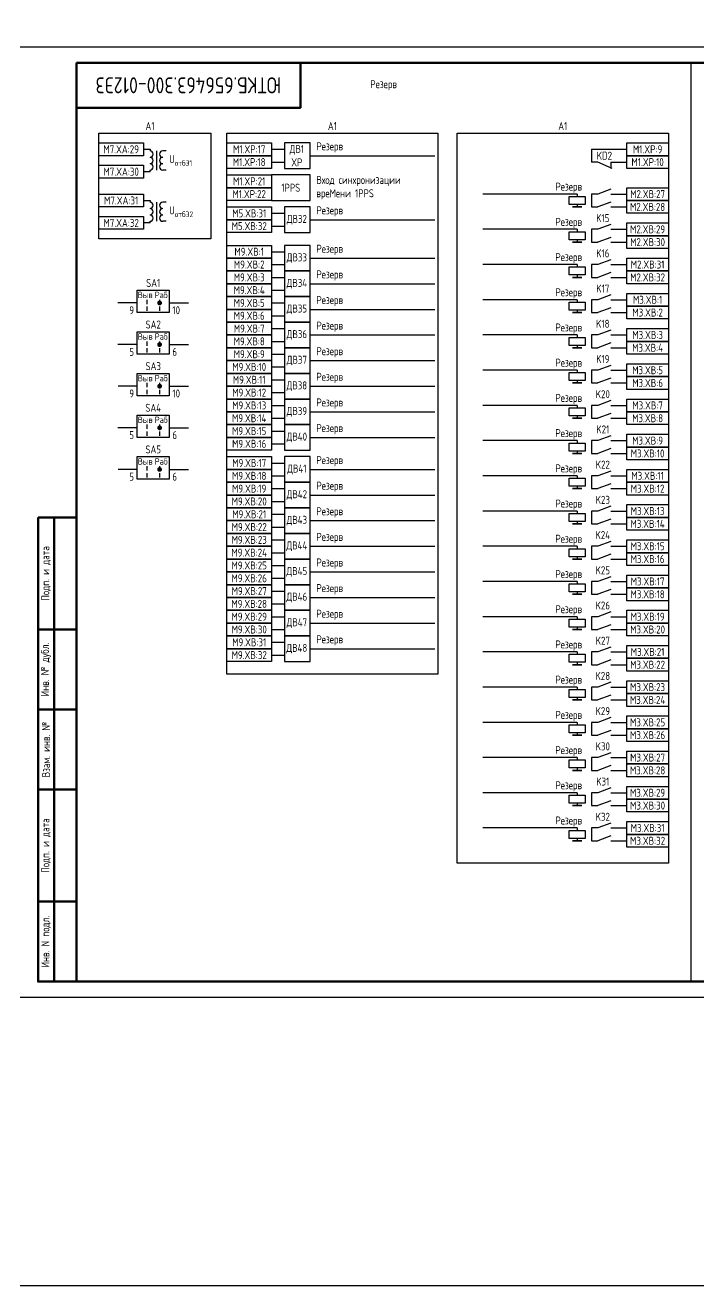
# Model space of a CAD drawing. Header units: millimetres. Extents: x -863 to 2619, y -90 to 586.
# Drawn here: x 1264 to 1474.5, y -90 to 303.8 of the extents above; entities that cross this region are included whole.
import ezdxf

# ---------------------------------------------------------------- set-up
doc = ezdxf.new("R2010")
doc.units = ezdxf.units.MM
doc.styles.add('Gost_type_A', font='GOST_0.TTF')

# ---------------------------------------------------------------- blocks, each defined once
blk = doc.blocks.new('Формат_А3')
blk.add_lwpolyline([(-420, 297), (0, 297), (0, 0), (-420, 0)], close=True)
at = {"lineweight": 50}
blk.add_lwpolyline([(-400, 292), (-5, 292), (-5, 5), (-400, 5)], close=True, dxfattribs=at)
blk = doc.blocks.new('Штамп левый нижний')
at = {"lineweight": 50}
for points in [[(-12, 145), (-7, 145), (-7, 110), (-12, 110)], [(-7, 145), (0, 145), (0, 110), (-7, 110)], [(-12, 110), (-7, 110), (-7, 85), (-12, 85)], [(-7, 110), (0, 110), (0, 85), (-7, 85)], [(-12, 85), (-7, 85), (-7, 60), (-12, 60)], [(-7, 85), (0, 85), (0, 60), (-7, 60)], [(-12, 60), (-7, 60), (-7, 25), (-12, 25)], [(-7, 60), (0, 60), (0, 25), (-7, 25)], [(-12, 25), (-7, 25), (-7, 0), (-12, 0)], [(-7, 25), (0, 25), (0, 0), (-7, 0)]]:
    blk.add_lwpolyline(points, close=True, dxfattribs=at)
at = {"char_height": 2.5, "attachment_point": 5, "rotation": 90, "style": 'Gost_type_A'}
for s, insert, width in [('Подп. и дата', (-9.5, 127.5), 35), ('Инв. № дубл.', (-9.5, 97.5), 25), ('Взам. инв. №', (-9.5, 72.5), 25), ('Подп. и дата', (-9.5, 42.5), 35), ('Инв. N подл.', (-9.5, 12.5), 25)]:
    blk.add_mtext(s, dxfattribs=dict(at, insert=insert, width=width))
blk = doc.blocks.new('Штамп угловой верхний')
at = {"lineweight": 50}
blk.add_lwpolyline([(0, 0), (70, 0), (70, -14), (0, -14)], close=True, dxfattribs=at)
blk = doc.blocks.new('POINT')
at = {"const_width": 0.75}
blk.add_lwpolyline([(-0.375, 0, 1), (0.375, 0, 1)], format="xyb", close=True, dxfattribs=at)
blk = doc.blocks.new('Переключатель_положение')
for p, q in [((2, 1), (2, -0.34)), ((2, -1.14), (2, -2.49))]:
    blk.add_line(p, q)

msp = doc.modelspace()

# ---------------------------------------------------------------- linework, layer by layer
for p, q in [((1472, 292), (1472, 5)), ((1341, 265), (1345, 265)), ((1441, 265), (1441, 261)), ((1341, 261), (1345, 261)), ((1353, 263), (1392, 263)), ((1447, 261), (1447, 259)), ((1436.5, 251), (1407, 251)), ((1436.5, 251), (1436.5, 250.25)), ((1341, 245), (1345, 245)), ((1436.5, 247.75), (1436.5, 247)), ((1341, 241), (1345, 241)), ((1353, 243), (1392, 243)), ((1436.5, 240), (1407, 240)), ((1436.5, 240), (1436.5, 239.25)), ((1436.5, 236.75), (1436.5, 236)), ((1341, 233), (1345, 233)), ((1341, 229), (1345, 229)), ((1353, 231), (1392, 231)), ((1436.5, 229), (1407, 229)), ((1436.5, 229), (1436.5, 228.25)), ((1341, 225), (1345, 225)), ((1436.5, 225.75), (1436.5, 225)), ((1341, 221), (1345, 221)), ((1353, 223), (1392, 223)), ((1341, 217), (1345, 217)), ((1436.5, 218), (1407, 218)), ((1436.5, 218), (1436.5, 217.25)), ((1341, 213), (1345, 213)), ((1353, 215), (1392, 215)), ((1436.5, 214.75), (1436.5, 214)), ((1341, 209), (1345, 209)), ((1341, 205), (1345, 205)), ((1353, 207), (1392, 207)), ((1436.5, 207), (1407, 207)), ((1436.5, 207), (1436.5, 206.25)), ((1341, 201), (1345, 201)), ((1436.5, 203.75), (1436.5, 203)), ((1341, 197), (1345, 197)), ((1353, 199), (1392, 199)), ((1341, 193), (1345, 193)), ((1436.5, 196), (1407, 196)), ((1436.5, 196), (1436.5, 195.25)), ((1353, 191), (1392, 191)), ((1436.5, 192.75), (1436.5, 192)), ((1341, 189), (1345, 189)), ((1341, 185), (1345, 185)), ((1353, 183), (1392, 183)), ((1436.5, 185), (1407, 185)), ((1436.5, 185), (1436.5, 184.25)), ((1436.5, 181.75), (1436.5, 181)), ((1341, 181), (1345, 181)), ((1341, 177), (1345, 177)), ((1353, 175), (1392, 175)), ((1436.5, 174), (1407, 174)), ((1436.5, 174), (1436.5, 173.25)), ((1341, 173), (1345, 173)), ((1436.5, 170.75), (1436.5, 170)), ((1341, 167), (1345, 167)), ((1341, 163), (1345, 163)), ((1353, 165), (1392, 165)), ((1436.5, 163), (1407, 163)), ((1436.5, 163), (1436.5, 162.25)), ((1341, 159), (1345, 159)), ((1436.5, 159.75), (1436.5, 159)), ((1341, 155), (1345, 155)), ((1353, 157), (1392, 157)), ((1341, 151), (1345, 151)), ((1436.5, 152), (1407, 152)), ((1436.5, 152), (1436.5, 151.25)), ((1341, 147), (1345, 147)), ((1353, 149), (1392, 149)), ((1436.5, 148.75), (1436.5, 148)), ((1341, 143), (1345, 143)), ((1341, 139), (1345, 139)), ((1353, 141), (1392, 141)), ((1436.5, 141), (1407, 141)), ((1436.5, 141), (1436.5, 140.25)), ((1341, 135), (1345, 135)), ((1436.5, 137.75), (1436.5, 137)), ((1341, 131), (1345, 131)), ((1353, 133), (1392, 133)), ((1436.5, 130), (1407, 130)), ((1436.5, 130), (1436.5, 129.25)), ((1341, 127), (1345, 127)), ((1436.5, 126.75), (1436.5, 126)), ((1341, 123), (1345, 123)), ((1353, 125), (1392, 125)), ((1341, 119), (1345, 119)), ((1436.5, 119), (1407, 119)), ((1436.5, 119), (1436.5, 118.25)), ((1341, 115), (1345, 115)), ((1353, 117), (1392, 117)), ((1436.5, 115.75), (1436.5, 115)), ((1341, 111), (1345, 111)), ((1341, 107), (1345, 107)), ((1353, 109), (1392, 109)), ((1436.5, 108), (1407, 108)), ((1436.5, 108), (1436.5, 107.25)), ((1436.5, 104.75), (1436.5, 104)), ((1436.5, 97), (1407, 97)), ((1436.5, 97), (1436.5, 96.25)), ((1436.5, 93.75), (1436.5, 93)), ((1436.5, 86), (1407, 86)), ((1436.5, 86), (1436.5, 85.25)), ((1436.5, 82.75), (1436.5, 82)), ((1436.5, 75), (1407, 75)), ((1436.5, 75), (1436.5, 74.25)), ((1436.5, 71.75), (1436.5, 71)), ((1436.5, 64), (1407, 64)), ((1436.5, 64), (1436.5, 63.25)), ((1436.5, 60.75), (1436.5, 60)), ((1436.5, 53), (1407, 53)), ((1436.5, 53), (1436.5, 52.25)), ((1436.5, 49.75), (1436.5, 49))]:
    msp.add_line(p, q)
at = {"ltscale": 4}
for p, q in [((1301, 265), (1303, 265)), ((1303, 265), (1303, 264.5)), ((1303, 265), (1303, 264.5)), ((1305, 264.5), (1305, 260.5)), ((1308, 264.5), (1307, 264.5)), ((1305, 262.5), (1305, 258.5)), ((1303, 258), (1301, 258)), ((1303, 258), (1303, 258.5)), ((1308, 258.5), (1307, 258.5)), ((1301, 249), (1303, 249)), ((1303, 249), (1303, 248.5)), ((1303, 249), (1303, 248.5)), ((1305, 248.5), (1305, 244.5)), ((1308, 248.5), (1307, 248.5)), ((1305, 246.5), (1305, 242.5)), ((1303, 242), (1301, 242)), ((1303, 242), (1303, 242.5)), ((1308, 242.5), (1307, 242.5)), ((1299, 217), (1292.99, 217)), ((1309, 217), (1315.01, 217)), ((1299, 204), (1292.99, 204)), ((1309, 204), (1315.01, 204)), ((1299, 191), (1293, 191)), ((1309, 191), (1315, 191)), ((1299, 178), (1292.99, 178)), ((1309, 178), (1315.01, 178)), ((1299, 165), (1293, 165)), ((1309, 165), (1315, 165))]:
    msp.add_line(p, q, dxfattribs=at)
at = {"ltscale": 1.08}
for p, q in [((1441, 265), (1452, 265)), ((1443, 261), (1441, 261)), ((1447, 261), (1452, 261)), ((1443, 251), (1441, 251)), ((1441, 251), (1441, 247)), ((1447, 251), (1452, 251)), ((1441, 247), (1443, 247)), ((1447, 247), (1452, 247)), ((1443, 240), (1441, 240)), ((1441, 240), (1441, 236)), ((1447, 240), (1452, 240)), ((1441, 236), (1443, 236)), ((1447, 236), (1452, 236)), ((1443, 229), (1441, 229)), ((1441, 229), (1441, 225)), ((1447, 229), (1452, 229)), ((1441, 225), (1443, 225)), ((1447, 225), (1452, 225)), ((1443, 218), (1441, 218)), ((1441, 218), (1441, 214)), ((1447, 218), (1452, 218)), ((1441, 214), (1443, 214)), ((1447, 214), (1452, 214)), ((1443, 207), (1441, 207)), ((1441, 207), (1441, 203)), ((1447, 207), (1452, 207)), ((1441, 203), (1443, 203)), ((1447, 203), (1452, 203)), ((1443, 196), (1441, 196)), ((1441, 196), (1441, 192)), ((1447, 196), (1452, 196)), ((1441, 192), (1443, 192)), ((1447, 192), (1452, 192)), ((1443, 185), (1441, 185)), ((1441, 185), (1441, 181)), ((1447, 185), (1452, 185)), ((1441, 181), (1443, 181)), ((1447, 181), (1452, 181)), ((1443, 174), (1441, 174)), ((1441, 174), (1441, 170)), ((1447, 174), (1452, 174)), ((1441, 170), (1443, 170)), ((1447, 170), (1452, 170)), ((1443, 163), (1441, 163)), ((1441, 163), (1441, 159)), ((1447, 163), (1452, 163)), ((1441, 159), (1443, 159)), ((1447, 159), (1452, 159)), ((1443, 152), (1441, 152)), ((1441, 152), (1441, 148)), ((1447, 152), (1452, 152)), ((1441, 148), (1443, 148)), ((1447, 148), (1452, 148)), ((1443, 141), (1441, 141)), ((1441, 141), (1441, 137)), ((1447, 141), (1452, 141)), ((1441, 137), (1443, 137)), ((1447, 137), (1452, 137)), ((1443, 130), (1441, 130)), ((1441, 130), (1441, 126)), ((1447, 130), (1452, 130)), ((1441, 126), (1443, 126)), ((1447, 126), (1452, 126)), ((1443, 119), (1441, 119)), ((1441, 119), (1441, 115)), ((1447, 119), (1452, 119)), ((1441, 115), (1443, 115)), ((1447, 115), (1452, 115)), ((1443, 108), (1441, 108)), ((1441, 108), (1441, 104)), ((1447, 108), (1452, 108)), ((1441, 104), (1443, 104)), ((1447, 104), (1452, 104)), ((1443, 97), (1441, 97)), ((1441, 97), (1441, 93)), ((1447, 97), (1452, 97)), ((1441, 93), (1443, 93)), ((1447, 93), (1452, 93)), ((1443, 86), (1441, 86)), ((1441, 86), (1441, 82)), ((1447, 86), (1452, 86)), ((1441, 82), (1443, 82)), ((1447, 82), (1452, 82)), ((1443, 75), (1441, 75)), ((1441, 75), (1441, 71)), ((1447, 75), (1452, 75)), ((1441, 71), (1443, 71)), ((1447, 71), (1452, 71)), ((1443, 64), (1441, 64)), ((1441, 64), (1441, 60)), ((1447, 64), (1452, 64)), ((1441, 60), (1443, 60)), ((1447, 60), (1452, 60)), ((1443, 53), (1441, 53)), ((1441, 53), (1441, 49)), ((1447, 53), (1452, 53)), ((1441, 49), (1443, 49)), ((1447, 49), (1452, 49))]:
    msp.add_line(p, q, dxfattribs=at)
at = {"ltscale": 4.32}
for p, q in [((1447.39, 259), (1443, 261)), ((1447, 252.5), (1443, 251)), ((1447, 248.5), (1443, 247)), ((1447, 241.5), (1443, 240)), ((1447, 237.5), (1443, 236)), ((1447, 230.5), (1443, 229)), ((1447, 226.5), (1443, 225)), ((1447, 219.5), (1443, 218)), ((1447, 215.5), (1443, 214)), ((1447, 208.5), (1443, 207)), ((1447, 204.5), (1443, 203)), ((1447, 197.5), (1443, 196)), ((1447, 193.5), (1443, 192)), ((1447, 186.5), (1443, 185)), ((1447, 182.5), (1443, 181)), ((1447, 175.5), (1443, 174)), ((1447, 171.5), (1443, 170)), ((1447, 164.5), (1443, 163)), ((1447, 160.5), (1443, 159)), ((1447, 153.5), (1443, 152)), ((1447, 149.5), (1443, 148)), ((1447, 142.5), (1443, 141)), ((1447, 138.5), (1443, 137)), ((1447, 131.5), (1443, 130)), ((1447, 127.5), (1443, 126)), ((1447, 120.5), (1443, 119)), ((1447, 116.5), (1443, 115)), ((1447, 109.5), (1443, 108)), ((1447, 105.5), (1443, 104)), ((1447, 98.5), (1443, 97)), ((1447, 94.5), (1443, 93)), ((1447, 87.5), (1443, 86)), ((1447, 83.5), (1443, 82)), ((1447, 76.5), (1443, 75)), ((1447, 72.5), (1443, 71)), ((1447, 65.5), (1443, 64)), ((1447, 61.5), (1443, 60)), ((1447, 54.5), (1443, 53)), ((1447, 50.5), (1443, 49))]:
    msp.add_line(p, q, dxfattribs=at)
for points in [[(-863, 586), (2619, 586), (2619, -90), (-863, -90)], [(1287, 270), (1322, 270), (1322, 237), (1287, 237)], [(1327, 270), (1393, 270), (1393, 101), (1327, 101)], [(1399, 270), (1465, 270), (1465, 42), (1399, 42)], [(1287, 267), (1301, 267), (1301, 263), (1287, 263)], [(1327, 267), (1341, 267), (1341, 263), (1327, 263)], [(1452, 267), (1465, 267), (1465, 263), (1452, 263)], [(1287, 260), (1301, 260), (1301, 256), (1287, 256)], [(1327, 263), (1341, 263), (1341, 259), (1327, 259)], [(1452, 263), (1465, 263), (1465, 259), (1452, 259)], [(1327, 257), (1341, 257), (1341, 253), (1327, 253)], [(1327, 253), (1341, 253), (1341, 249), (1327, 249)], [(1452, 253), (1465, 253), (1465, 249), (1452, 249)], [(1287, 251), (1301, 251), (1301, 247), (1287, 247)], [(1439, 250.25), (1439, 247.75), (1434, 247.75), (1434, 250.25)], [(1452, 249), (1465, 249), (1465, 245), (1452, 245)], [(1327, 247), (1341, 247), (1341, 243), (1327, 243)], [(1438, 247), (1435, 247)], [(1287, 244), (1301, 244), (1301, 240), (1287, 240)], [(1327, 243), (1341, 243), (1341, 239), (1327, 239)], [(1452, 242), (1465, 242), (1465, 238), (1452, 238)], [(1439, 239.25), (1439, 236.75), (1434, 236.75), (1434, 239.25)], [(1452, 238), (1465, 238), (1465, 234), (1452, 234)], [(1327, 235), (1341, 235), (1341, 231), (1327, 231)], [(1438, 236), (1435, 236)], [(1327, 231), (1341, 231), (1341, 227), (1327, 227)], [(1452, 231), (1465, 231), (1465, 227), (1452, 227)], [(1327, 227), (1341, 227), (1341, 223), (1327, 223)], [(1439, 228.25), (1439, 225.75), (1434, 225.75), (1434, 228.25)], [(1438, 225), (1435, 225)], [(1452, 227), (1465, 227), (1465, 223), (1452, 223)], [(1299, 221), (1309, 221), (1309, 214), (1299, 214)], [(1327, 223), (1341, 223), (1341, 219), (1327, 219)], [(1327, 219), (1341, 219), (1341, 215), (1327, 215)], [(1439, 217.25), (1439, 214.75), (1434, 214.75), (1434, 217.25)], [(1452, 220), (1465, 220), (1465, 216), (1452, 216)], [(1327, 215), (1341, 215), (1341, 211), (1327, 211)], [(1438, 214), (1435, 214)], [(1452, 216), (1465, 216), (1465, 212), (1452, 212)], [(1327, 211), (1341, 211), (1341, 207), (1327, 207)], [(1452, 209), (1465, 209), (1465, 205), (1452, 205)], [(1299, 208), (1309, 208), (1309, 201), (1299, 201)], [(1327, 207), (1341, 207), (1341, 203), (1327, 203)], [(1439, 206.25), (1439, 203.75), (1434, 203.75), (1434, 206.25)], [(1452, 205), (1465, 205), (1465, 201), (1452, 201)], [(1327, 203), (1341, 203), (1341, 199), (1327, 199)], [(1438, 203), (1435, 203)], [(1327, 199), (1341, 199), (1341, 195), (1327, 195)], [(1452, 198), (1465, 198), (1465, 194), (1452, 194)], [(1299, 195), (1309, 195), (1309, 188), (1299, 188)], [(1327, 195), (1341, 195), (1341, 191), (1327, 191)], [(1439, 195.25), (1439, 192.75), (1434, 192.75), (1434, 195.25)], [(1452, 194), (1465, 194), (1465, 190), (1452, 190)], [(1327, 191), (1341, 191), (1341, 187), (1327, 187)], [(1438, 192), (1435, 192)], [(1327, 187), (1341, 187), (1341, 183), (1327, 183)], [(1452, 187), (1465, 187), (1465, 183), (1452, 183)], [(1299, 182), (1309, 182), (1309, 175), (1299, 175)], [(1327, 183), (1341, 183), (1341, 179), (1327, 179)], [(1439, 184.25), (1439, 181.75), (1434, 181.75), (1434, 184.25)], [(1452, 183), (1465, 183), (1465, 179), (1452, 179)], [(1327, 179), (1341, 179), (1341, 175), (1327, 175)], [(1438, 181), (1435, 181)], [(1327, 175), (1341, 175), (1341, 171), (1327, 171)], [(1452, 176), (1465, 176), (1465, 172), (1452, 172)], [(1439, 173.25), (1439, 170.75), (1434, 170.75), (1434, 173.25)], [(1438, 170), (1435, 170)], [(1452, 172), (1465, 172), (1465, 168), (1452, 168)], [(1299, 169), (1309, 169), (1309, 162), (1299, 162)], [(1327, 169), (1341, 169), (1341, 165), (1327, 165)], [(1327, 165), (1341, 165), (1341, 161), (1327, 161)], [(1439, 162.25), (1439, 159.75), (1434, 159.75), (1434, 162.25)], [(1452, 165), (1465, 165), (1465, 161), (1452, 161)], [(1327, 161), (1341, 161), (1341, 157), (1327, 157)], [(1438, 159), (1435, 159)], [(1452, 161), (1465, 161), (1465, 157), (1452, 157)], [(1327, 157), (1341, 157), (1341, 153), (1327, 153)], [(1452, 154), (1465, 154), (1465, 150), (1452, 150)], [(1327, 153), (1341, 153), (1341, 149), (1327, 149)], [(1439, 151.25), (1439, 148.75), (1434, 148.75), (1434, 151.25)], [(1452, 150), (1465, 150), (1465, 146), (1452, 146)], [(1327, 149), (1341, 149), (1341, 145), (1327, 145)], [(1438, 148), (1435, 148)], [(1327, 145), (1341, 145), (1341, 141), (1327, 141)], [(1452, 143), (1465, 143), (1465, 139), (1452, 139)], [(1327, 141), (1341, 141), (1341, 137), (1327, 137)], [(1439, 140.25), (1439, 137.75), (1434, 137.75), (1434, 140.25)], [(1452, 139), (1465, 139), (1465, 135), (1452, 135)], [(1327, 137), (1341, 137), (1341, 133), (1327, 133)], [(1438, 137), (1435, 137)], [(1327, 133), (1341, 133), (1341, 129), (1327, 129)], [(1452, 132), (1465, 132), (1465, 128), (1452, 128)], [(1327, 129), (1341, 129), (1341, 125), (1327, 125)], [(1439, 129.25), (1439, 126.75), (1434, 126.75), (1434, 129.25)], [(1452, 128), (1465, 128), (1465, 124), (1452, 124)], [(1327, 125), (1341, 125), (1341, 121), (1327, 121)], [(1438, 126), (1435, 126)], [(1327, 121), (1341, 121), (1341, 117), (1327, 117)], [(1439, 118.25), (1439, 115.75), (1434, 115.75), (1434, 118.25)], [(1452, 121), (1465, 121), (1465, 117), (1452, 117)], [(1327, 117), (1341, 117), (1341, 113), (1327, 113)], [(1438, 115), (1435, 115)], [(1452, 117), (1465, 117), (1465, 113), (1452, 113)], [(1327, 113), (1341, 113), (1341, 109), (1327, 109)], [(1327, 109), (1341, 109), (1341, 105), (1327, 105)], [(1439, 107.25), (1439, 104.75), (1434, 104.75), (1434, 107.25)], [(1452, 110), (1465, 110), (1465, 106), (1452, 106)], [(1438, 104), (1435, 104)], [(1452, 106), (1465, 106), (1465, 102), (1452, 102)], [(1452, 99), (1465, 99), (1465, 95), (1452, 95)], [(1439, 96.25), (1439, 93.75), (1434, 93.75), (1434, 96.25)], [(1452, 95), (1465, 95), (1465, 91), (1452, 91)], [(1438, 93), (1435, 93)], [(1452, 88), (1465, 88), (1465, 84), (1452, 84)], [(1439, 85.25), (1439, 82.75), (1434, 82.75), (1434, 85.25)], [(1452, 84), (1465, 84), (1465, 80), (1452, 80)], [(1438, 82), (1435, 82)], [(1452, 77), (1465, 77), (1465, 73), (1452, 73)], [(1439, 74.25), (1439, 71.75), (1434, 71.75), (1434, 74.25)], [(1438, 71), (1435, 71)], [(1452, 73), (1465, 73), (1465, 69), (1452, 69)], [(1439, 63.25), (1439, 60.75), (1434, 60.75), (1434, 63.25)], [(1452, 66), (1465, 66), (1465, 62), (1452, 62)], [(1438, 60), (1435, 60)], [(1452, 62), (1465, 62), (1465, 58), (1452, 58)], [(1439, 52.25), (1439, 49.75), (1434, 49.75), (1434, 52.25)], [(1452, 55), (1465, 55), (1465, 51), (1452, 51)], [(1438, 49), (1435, 49)], [(1452, 51), (1465, 51), (1465, 47), (1452, 47)]]:
    msp.add_lwpolyline(points, close=True)
at = {"ltscale": 4}
for points in [[(1345, 259), (1353, 259), (1353, 267), (1345, 267)], [(1341, 249), (1353, 249), (1353, 257), (1341, 257)], [(1345, 239), (1353, 239), (1353, 247), (1345, 247)], [(1345, 227), (1353, 227), (1353, 235), (1345, 235)], [(1345, 219), (1353, 219), (1353, 227), (1345, 227)], [(1345, 211), (1353, 211), (1353, 219), (1345, 219)], [(1345, 203), (1353, 203), (1353, 211), (1345, 211)], [(1345, 195), (1353, 195), (1353, 203), (1345, 203)], [(1345, 187), (1353, 187), (1353, 195), (1345, 195)], [(1345, 179), (1353, 179), (1353, 187), (1345, 187)], [(1345, 171), (1353, 171), (1353, 179), (1345, 179)], [(1345, 161), (1353, 161), (1353, 169), (1345, 169)], [(1345, 153), (1353, 153), (1353, 161), (1345, 161)], [(1345, 145), (1353, 145), (1353, 153), (1345, 153)], [(1345, 137), (1353, 137), (1353, 145), (1345, 145)], [(1345, 129), (1353, 129), (1353, 137), (1345, 137)], [(1345, 121), (1353, 121), (1353, 129), (1345, 129)], [(1345, 113), (1353, 113), (1353, 121), (1345, 121)], [(1345, 105), (1353, 105), (1353, 113), (1345, 113)]]:
    msp.add_lwpolyline(points, close=True, dxfattribs=at)
for centre, start, end in [((1303, 263.5), 270, 90), ((1307, 263.5), 90, 270), ((1307, 263.5), 90, 270), ((1303, 261.5), 270, 90), ((1303, 259.5), 270, 90), ((1307, 261.5), 90, 270), ((1307, 261.5), 90, 270), ((1307, 259.5), 90, 270), ((1303, 247.5), 270, 90), ((1307, 247.5), 90, 270), ((1307, 247.5), 90, 270), ((1303, 245.5), 270, 90), ((1303, 243.5), 270, 90), ((1307, 245.5), 90, 270), ((1307, 245.5), 90, 270), ((1307, 243.5), 90, 270)]:
    msp.add_arc(centre, 1, start, end, dxfattribs=at)

# ---------------------------------------------------------------- block references
at = {"color": 1}
for name, p in [('Формат_А3', (1680, 0)), ('Штамп левый нижний', (1280, 5))]:
    msp.add_blockref(name, p, dxfattribs=at)
for name, p in [('Штамп угловой верхний', (1280, 292)), ('Переключатель_положение', (1300, 217)), ('POINT', (1306, 217)), ('Переключатель_положение', (1304, 217)), ('Переключатель_положение', (1300, 204)), ('Переключатель_положение', (1304, 204)), ('POINT', (1306, 204)), ('Переключатель_положение', (1300, 191)), ('POINT', (1306, 191)), ('Переключатель_положение', (1304, 191)), ('Переключатель_положение', (1300, 178)), ('POINT', (1306, 178)), ('Переключатель_положение', (1304, 178)), ('Переключатель_положение', (1300, 165)), ('POINT', (1306, 165)), ('Переключатель_положение', (1304, 165))]:
    msp.add_blockref(name, p)

# ---------------------------------------------------------------- texts
at = {"insert": (1315, 285), "char_height": 5, "width": 70, "attachment_point": 5, "rotation": 180, "style": 'Gost_type_A'}
msp.add_mtext('ЮТКБ.656463.300-012Э3', dxfattribs=at)
at = {"char_height": 2.5, "line_spacing_factor": 0.9, "style": 'Gost_type_A'}
for s, insert, width, attachment_point in [('Резерв', (1376, 285), 192, 5), ('A1', (1303, 271), 32, 8), ('A1', (1360, 271), 66, 8), ('A1', (1432, 271), 66, 8)]:
    msp.add_mtext(s, dxfattribs=dict(at, insert=insert, width=width, attachment_point=attachment_point))
at = {"style": 'Gost_type_A'}
for s, insert, char_height, width, attachment_point in [('M7.XA:29', (1293.99, 265), 2.5, 14.018, 5), ('M1.XP:17', (1334, 265), 2.5, 14, 5), ('ДВ1 XP', (1348.88, 263), 2.5, 7.7588, 5), ('Резерв', (1355, 264), 2.5, 27.8465, 7), ('KD2', (1445, 263), 2.5, 8, 5), ('M1.XP:9', (1458.5, 265), 2.5, 13, 5), ('\\A1;U{\\H0.7x;\\S^ отбЭ1;}', (1309, 261.5), 2.5, 12, 4), ('M1.XP:18', (1334, 261), 2.5, 14, 5), ('M1.XP:10', (1458.5, 261), 2.5, 13, 5), ('M7.XA:30', (1293.99, 258), 2.5, 14.018, 5), ('M1.XP:21', (1334, 255), 2.5, 14, 5), ('Вход синхронизации\\PвреMени 1PPS', (1355, 253), 2.5, 35.9749, 4), ('M1.XP:22', (1334, 251), 2.5, 14, 5), ('1PPS', (1347, 253), 2.5, 12, 5), ('Резерв', (1438, 253), 2.5, 31.0015, 6), ('M2.XВ:27', (1458.5, 251), 2.5, 13, 5), ('M7.XA:31', (1293.99, 249), 2.5, 14.018, 5), ('M2.XВ:28', (1458.5, 247), 2.5, 13, 5), ('\\A1;U{\\H0.7x;\\S^ отбЭ2;}', (1309, 245.5), 2.5, 12, 4), ('M5.XВ:31', (1334, 245), 2.5, 14, 5), ('ДВ32', (1348.88, 243), 2.5, 7.7588, 5), ('Резерв', (1355, 244), 2.5, 27.8465, 7), ('K15', (1444.5, 243.5), 2.5, 5, 5), ('M7.XA:32', (1293.99, 242), 2.5, 14.018, 5), ('M5.XВ:32', (1334, 241), 2.5, 14, 5), ('Резерв', (1438, 242), 2.5, 31.0015, 6), ('M2.XВ:29', (1458.5, 240), 2.5, 13, 5), ('M2.XВ:30', (1458.5, 236), 2.5, 13, 5), ('M9.XВ:1', (1334, 233), 2.5, 14, 5), ('ДВ33', (1348.88, 231), 2.5, 7.7588, 5), ('Резерв', (1355, 232), 2.5, 30.8621, 7), ('Резерв', (1438, 231), 2.5, 31.0015, 6), ('K16', (1444.5, 232.5), 2.5, 5, 5), ('M9.XВ:2', (1334, 229), 2.5, 14, 5), ('M2.XВ:31', (1458.5, 229), 2.5, 13, 5), ('SA1', (1304, 222), 2.5, 10, 8), ('M9.XВ:3', (1334, 225), 2.5, 14, 5), ('ДВ34', (1348.88, 223), 2.5, 7.7588, 5), ('Резерв', (1355, 224), 2.5, 44.8565, 7), ('M2.XВ:32', (1458.5, 225), 2.5, 13, 5), ('Раб', (1306.5, 219.5), 2, 5, 5), ('M9.XВ:4', (1334, 221), 2.5, 14, 5), ('Резерв', (1438, 220), 2.5, 31.0015, 6), ('K17', (1444.5, 221.5), 2.5, 5, 5), ('Выв', (1301.5, 219.5), 2, 5, 5), ('M9.XВ:5', (1334, 217), 2.5, 14, 5), ('Резерв', (1355, 216), 2.5, 27.8465, 7), ('M3.XВ:1', (1458.5, 218), 2.5, 13, 5), ('9', (1298, 215.98), 2.5, 5, 3), ('10', (1310, 215.98), 2.5, 5, 1), ('M9.XВ:6', (1334, 213), 2.5, 14, 5), ('ДВ35', (1348.88, 215), 2.5, 7.7588, 5), ('M3.XВ:2', (1458.5, 214), 2.5, 13, 5), ('SA2', (1304, 209), 2.5, 10, 8), ('M9.XВ:7', (1334, 209), 2.5, 14, 5), ('Резерв', (1355, 208), 2.5, 27.8465, 7), ('Резерв', (1438, 209), 2.5, 31.0015, 6), ('K18', (1444.5, 210.5), 2.5, 5, 5), ('Выв', (1301.5, 206.5), 2, 5, 5), ('Раб', (1306.5, 206.5), 2, 5, 5), ('M9.XВ:8', (1334, 205), 2.5, 14, 5), ('ДВ36', (1348.88, 207), 2.5, 7.7588, 5), ('M3.XВ:3', (1458.5, 207), 2.5, 13, 5), ('5', (1298, 202.98), 2.5, 5, 3), ('6', (1310, 202.98), 2.5, 5, 1), ('M9.XВ:9', (1334, 201), 2.5, 14, 5), ('Резерв', (1355, 200), 2.5, 32.328, 7), ('M3.XВ:4', (1458.5, 203), 2.5, 13, 5), ('SA3', (1304, 196), 2.5, 10, 8), ('M9.XВ:10', (1334, 197), 2.5, 14, 5), ('ДВ37', (1348.88, 199), 2.5, 7.7588, 5), ('Резерв', (1438, 198), 2.5, 31.0015, 6), ('K19', (1444.5, 199.5), 2.5, 5, 5), ('M3.XВ:5', (1458.5, 196), 2.5, 13, 5), ('Выв', (1301.5, 193.5), 2, 5, 5), ('Раб', (1306.5, 193.5), 2, 5, 5), ('M9.XВ:11', (1334, 193), 2.5, 14, 5), ('Резерв', (1355, 192), 2.5, 27.8465, 7), ('M3.XВ:6', (1458.5, 192), 2.5, 13, 5), ('9', (1298, 189.98), 2.5, 5, 3), ('10', (1310, 189.98), 2.5, 5, 1), ('M9.XВ:12', (1334, 189), 2.5, 14, 5), ('ДВ38', (1348.88, 191), 2.5, 7.7588, 5), ('K20', (1444.5, 188.5), 2.5, 5, 5), ('SA4', (1304, 183), 2.5, 10, 8), ('M9.XВ:13', (1334, 185), 2.5, 14, 5), ('Резерв', (1355, 184), 2.5, 27.8465, 7), ('Резерв', (1438, 187), 2.5, 31.0015, 6), ('M3.XВ:7', (1458.5, 185), 2.5, 13, 5), ('Выв', (1301.5, 180.5), 2, 5, 5), ('Раб', (1306.5, 180.5), 2, 5, 5), ('M9.XВ:14', (1334, 181), 2.5, 14, 5), ('ДВ39', (1348.88, 183), 2.5, 7.7588, 5), ('M3.XВ:8', (1458.5, 181), 2.5, 13, 5), ('M9.XВ:15', (1334, 177), 2.5, 14, 5), ('Резерв', (1355, 176), 2.5, 27.8465, 7), ('Резерв', (1438, 176), 2.5, 31.0015, 6), ('K21', (1444.5, 177.5), 2.5, 5, 5), ('5', (1298, 176.98), 2.5, 5, 3), ('6', (1310, 176.98), 2.5, 5, 1), ('M9.XВ:16', (1334, 173), 2.5, 14, 5), ('ДВ40', (1348.88, 175), 2.5, 7.7588, 5), ('M3.XВ:9', (1458.5, 174), 2.5, 13, 5), ('SA5', (1304, 170), 2.5, 10, 8), ('M3.XВ:10', (1458.5, 170), 2.5, 13, 5), ('Выв', (1301.5, 167.5), 2, 5, 5), ('Раб', (1306.5, 167.5), 2, 5, 5), ('M9.XВ:17', (1334, 167), 2.5, 14, 5), ('ДВ41', (1348.88, 165), 2.5, 7.7588, 5), ('Резерв', (1355, 166), 2.5, 27.8465, 7), ('Резерв', (1438, 165), 2.5, 31.0015, 6), ('K22', (1444.5, 166.5), 2.5, 5, 5), ('5', (1298, 163.98), 2.5, 5, 3), ('6', (1310, 163.98), 2.5, 5, 1), ('M9.XВ:18', (1334, 163), 2.5, 14, 5), ('M3.XВ:11', (1458.5, 163), 2.5, 13, 5), ('M9.XВ:19', (1334, 159), 2.5, 14, 5), ('ДВ42', (1348.88, 157), 2.5, 7.7588, 5), ('Резерв', (1355, 158), 2.5, 27.8465, 7), ('M3.XВ:12', (1458.5, 159), 2.5, 13, 5), ('M9.XВ:20', (1334, 155), 2.5, 14, 5), ('Резерв', (1438, 154), 2.5, 31.0015, 6), ('K23', (1444.5, 155.5), 2.5, 5, 5), ('M9.XВ:21', (1334, 151), 2.5, 14, 5), ('ДВ43', (1348.88, 149), 2.5, 7.7588, 5), ('Резерв', (1355, 150), 2.5, 27.8465, 7), ('M3.XВ:13', (1458.5, 152), 2.5, 13, 5), ('M9.XВ:22', (1334, 147), 2.5, 14, 5), ('K24', (1444.5, 144.5), 2.5, 5, 5), ('M3.XВ:14', (1458.5, 148), 2.5, 13, 5), ('M9.XВ:23', (1334, 143), 2.5, 14, 5), ('ДВ44', (1348.88, 141), 2.5, 7.7588, 5), ('Резерв', (1355, 142), 2.5, 27.8465, 7), ('Резерв', (1438, 143), 2.5, 31.0015, 6), ('M3.XВ:15', (1458.5, 141), 2.5, 13, 5), ('M9.XВ:24', (1334, 139), 2.5, 14, 5), ('M3.XВ:16', (1458.5, 137), 2.5, 13, 5), ('M9.XВ:25', (1334, 135), 2.5, 14, 5), ('ДВ45', (1348.88, 133), 2.5, 7.7588, 5), ('Резерв', (1355, 134), 2.5, 27.8465, 7), ('K25', (1444.5, 133.5), 2.5, 5, 5), ('M9.XВ:26', (1334, 131), 2.5, 14, 5), ('Резерв', (1438, 132), 2.5, 31.0015, 6), ('M3.XВ:17', (1458.5, 130), 2.5, 13, 5), ('M9.XВ:27', (1334, 127), 2.5, 14, 5), ('ДВ46', (1348.88, 125), 2.5, 7.7588, 5), ('Резерв', (1355, 126), 2.5, 27.8465, 7), ('M3.XВ:18', (1458.5, 126), 2.5, 13, 5), ('M9.XВ:28', (1334, 123), 2.5, 14, 5), ('Резерв', (1438, 121), 2.5, 31.0015, 6), ('K26', (1444.5, 122.5), 2.5, 5, 5), ('M9.XВ:29', (1334, 119), 2.5, 14, 5), ('ДВ47', (1348.88, 117), 2.5, 7.7588, 5), ('Резерв', (1355, 118), 2.5, 27.8465, 7), ('M3.XВ:19', (1458.5, 119), 2.5, 13, 5), ('M9.XВ:30', (1334, 115), 2.5, 14, 5), ('M3.XВ:20', (1458.5, 115), 2.5, 13, 5), ('M9.XВ:31', (1334, 111), 2.5, 14, 5), ('ДВ48', (1348.88, 109), 2.5, 7.7588, 5), ('Резерв', (1355, 110), 2.5, 27.8465, 7), ('Резерв', (1438, 110), 2.5, 31.0015, 6), ('K27', (1444.5, 111.5), 2.5, 5, 5), ('M9.XВ:32', (1334, 107), 2.5, 14, 5), ('M3.XВ:21', (1458.5, 108), 2.5, 13, 5), ('M3.XВ:22', (1458.5, 104), 2.5, 13, 5), ('Резерв', (1438, 99), 2.5, 31.0015, 6), ('K28', (1444.5, 100.5), 2.5, 5, 5), ('M3.XВ:23', (1458.5, 97), 2.5, 13, 5), ('K29', (1444.5, 89.5), 2.5, 5, 5), ('M3.XВ:24', (1458.5, 93), 2.5, 13, 5), ('Резерв', (1438, 88), 2.5, 31.0015, 6), ('M3.XВ:25', (1458.5, 86), 2.5, 13, 5), ('M3.XВ:26', (1458.5, 82), 2.5, 13, 5), ('K30', (1444.5, 78.5), 2.5, 5, 5), ('Резерв', (1438, 77), 2.5, 31.0015, 6), ('M3.XВ:27', (1458.5, 75), 2.5, 13, 5), ('M3.XВ:28', (1458.5, 71), 2.5, 13, 5), ('Резерв', (1438, 66), 2.5, 31.0015, 6), ('K31', (1444.5, 67.5), 2.5, 5, 5), ('M3.XВ:29', (1458.5, 64), 2.5, 13, 5), ('M3.XВ:30', (1458.5, 60), 2.5, 13, 5), ('Резерв', (1438, 55), 2.5, 31.0015, 6), ('K32', (1444.5, 56.5), 2.5, 5, 5), ('M3.XВ:31', (1458.5, 53), 2.5, 13, 5), ('M3.XВ:32', (1458.5, 49), 2.5, 13, 5)]:
    msp.add_mtext(s, dxfattribs=dict(at, insert=insert, char_height=char_height, width=width, attachment_point=attachment_point))

doc.saveas('drawing.dxf')
